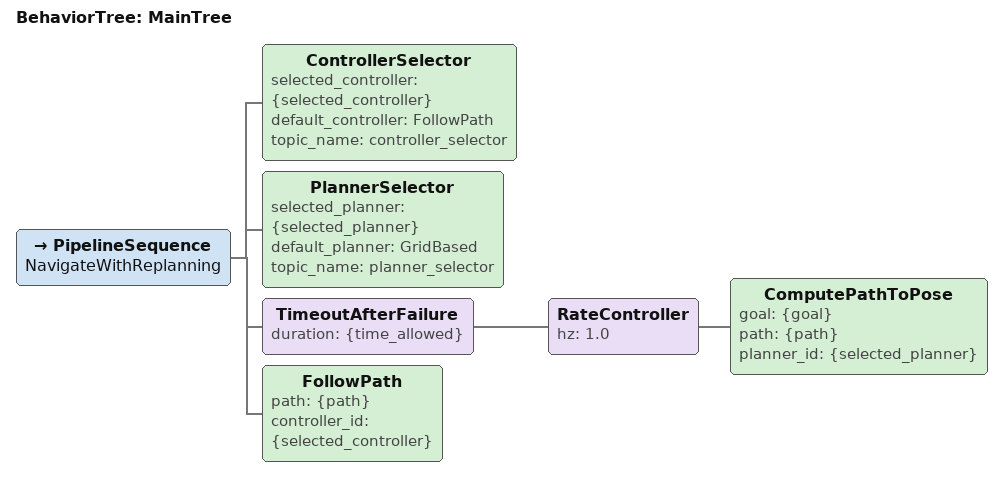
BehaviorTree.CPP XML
<!-- Continuous-replanning navigation for dynamic or partially blocked routes. -->
<root BTCPP_format="4" main_tree_to_execute="MainTree">
  <BehaviorTree ID="MainTree">
    <PipelineSequence name="NavigateWithReplanning">
      <ControllerSelector selected_controller="{selected_controller}" default_controller="FollowPath" topic_name="controller_selector"/>
      <PlannerSelector selected_planner="{selected_planner}" default_planner="GridBased" topic_name="planner_selector"/>
      <TimeoutAfterFailure duration="{time_allowed}">
        <RateController hz="1.0">
          <ComputePathToPose goal="{goal}" path="{path}" planner_id="{selected_planner}"/>
        </RateController>
      </TimeoutAfterFailure>
      <FollowPath path="{path}" controller_id="{selected_controller}"/>
    </PipelineSequence>
  </BehaviorTree>
</root>
